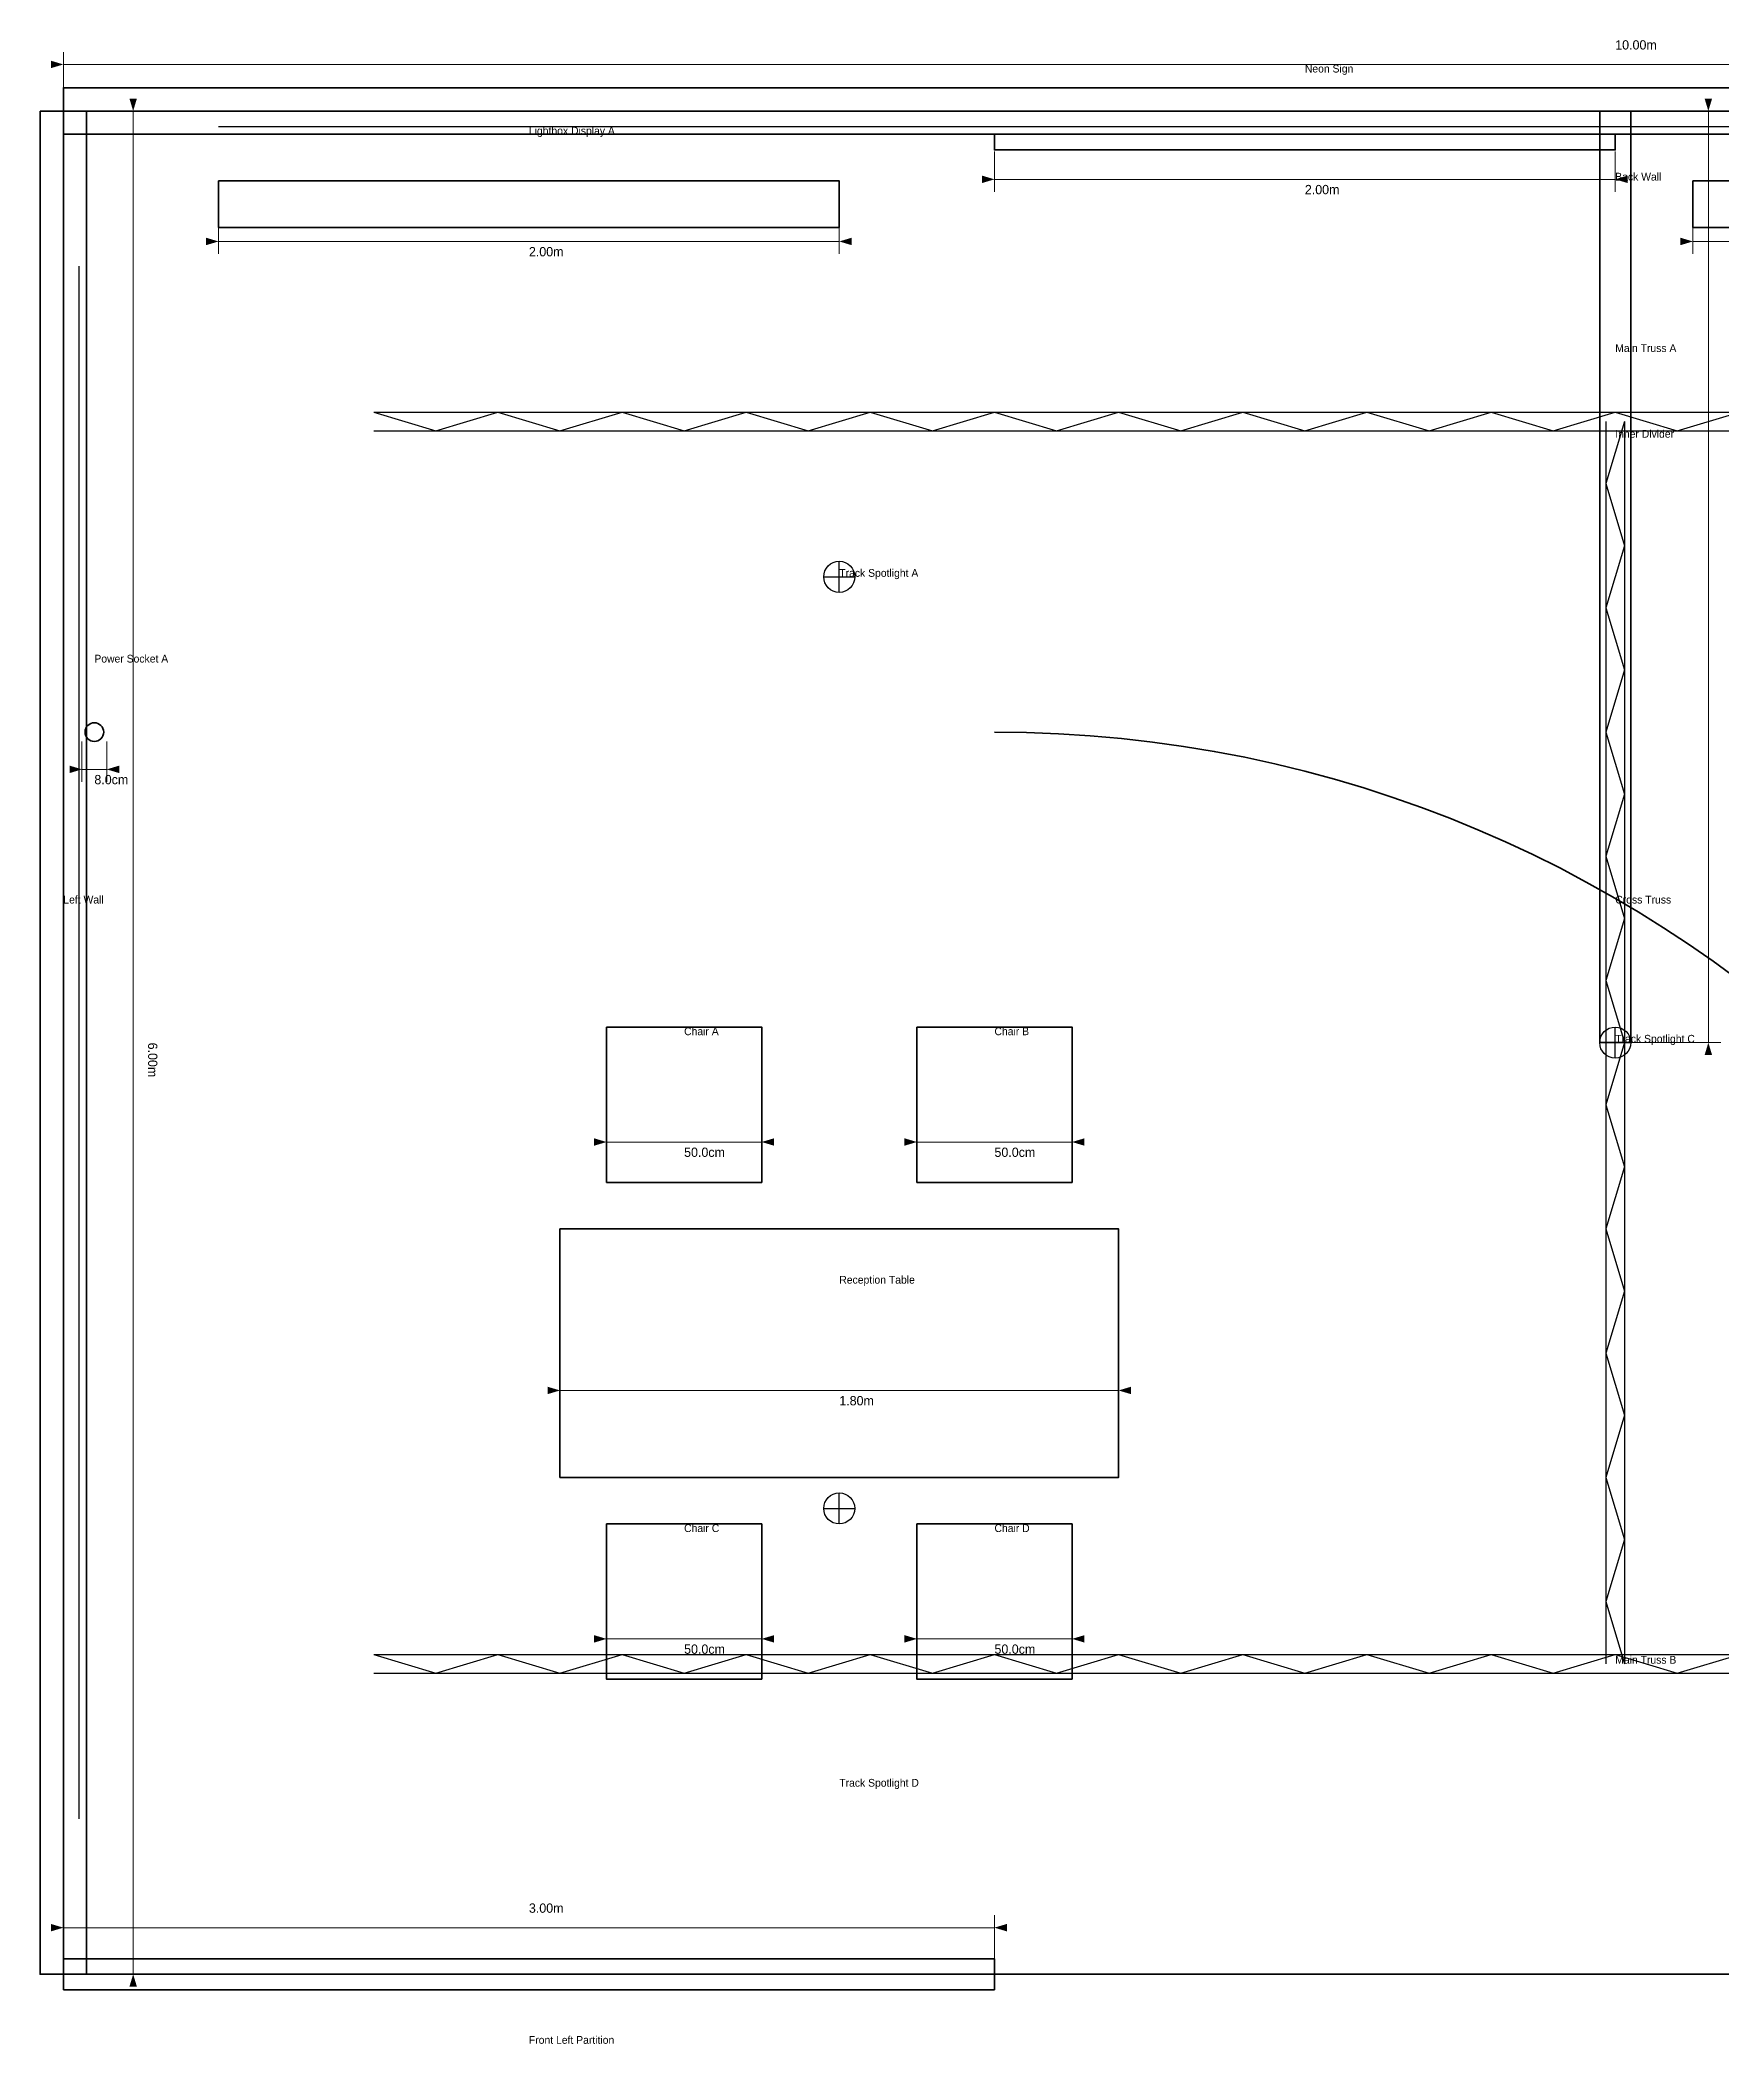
# Model space of a CAD drawing. Header units: metres. Extents: x -50 to 1038, y -50 to 10023.
# Drawn here: x -8 to 534, y 9378 to 10023 of the extents above; entities that cross this region are included whole.
import ezdxf

# ---------------------------------------------------------------- set-up
doc = ezdxf.new("R2010")
doc.units = ezdxf.units.M
for name, color, linetype, lineweight in [('1-ARCHITECTURE', 7, 'Continuous', 35), ('2-LIGHTING_RIGGING', 4, 'Continuous', 25), ('3-ANNOTATIONS', 3, 'Continuous', 13)]:
    doc.layers.add(name, color=color, linetype=linetype, lineweight=lineweight)

msp = doc.modelspace()

# ---------------------------------------------------------------- hatches: boundary and pattern name
at = {"layer": '3-ANNOTATIONS'}
for points in [[(0, 10015), (-4, 10016.2), (-4, 10013.8)], [(22.5, 10000), (23.7, 10004), (21.3, 10004)], [(530, 10000), (531.2, 10004), (528.8, 10004)], [(300, 9978), (296, 9979.2), (296, 9976.8)], [(500, 9978), (504, 9976.8), (504, 9979.2)], [(50, 9958), (46, 9959.2), (46, 9956.8)], [(250, 9958), (254, 9956.8), (254, 9959.2)], [(525, 9958), (521, 9959.2), (521, 9956.8)], [(6, 9788), (2, 9789.2), (2, 9786.8)], [(14, 9788), (18, 9786.8), (18, 9789.2)], [(530, 9700), (528.8, 9696), (531.2, 9696)], [(175, 9668), (171, 9669.2), (171, 9666.8)], [(225, 9668), (229, 9666.8), (229, 9669.2)], [(275, 9668), (271, 9669.2), (271, 9666.8)], [(325, 9668), (329, 9666.8), (329, 9669.2)], [(160, 9588), (156, 9589.2), (156, 9586.8)], [(340, 9588), (344, 9586.8), (344, 9589.2)], [(175, 9508), (171, 9509.2), (171, 9506.8)], [(225, 9508), (229, 9506.8), (229, 9509.2)], [(275, 9508), (271, 9509.2), (271, 9506.8)], [(325, 9508), (329, 9506.8), (329, 9509.2)], [(0, 9415), (-4, 9416.2), (-4, 9413.8)], [(300, 9415), (304, 9413.8), (304, 9416.2)], [(22.5, 9400), (21.3, 9396), (23.7, 9396)]]:
    msp.add_hatch(color=3, dxfattribs=at).paths.add_polyline_path(points)

# ---------------------------------------------------------------- linework, layer by layer
at = {"layer": '1-ARCHITECTURE', "color": 8}
msp.add_line((300, 9400), (700, 9400), dxfattribs=at)
at = {"layer": '1-ARCHITECTURE', "color": 7}
for points in [[(0, 9992.5), (1000, 9992.5), (1000, 10007.5), (0, 10007.5), (0, 9992.5)], [(-7.5, 10000), (-7.5, 9400), (7.5, 9400), (7.5, 10000), (-7.5, 10000)], [(495, 10000), (495, 9700), (505, 9700), (505, 10000), (495, 10000)], [(0, 9395), (300, 9395), (300, 9405), (0, 9405), (0, 9395)]]:
    msp.add_lwpolyline(points, dxfattribs=at)
at = {"layer": '1-ARCHITECTURE', "color": 9}
for points in [[(0, 10000), (1000, 10000), (1000, 9400), (0, 9400), (0, 10000)], [(160, 9640), (340, 9640), (340, 9560), (160, 9560), (160, 9640)]]:
    msp.add_lwpolyline(points, dxfattribs=at)
at = {"layer": '1-ARCHITECTURE', "color": 6}
for points in [[(300, 9992.5), (500, 9992.5), (500, 9987.5), (300, 9987.5), (300, 9992.5)], [(50, 9977.5), (250, 9977.5), (250, 9962.5), (50, 9962.5), (50, 9977.5)], [(525, 9977.5), (775, 9977.5), (775, 9962.5), (525, 9962.5), (525, 9977.5)]]:
    msp.add_lwpolyline(points, dxfattribs=at)
at = {"layer": '1-ARCHITECTURE', "color": 8}
for points in [[(175, 9705), (225, 9705), (225, 9655), (175, 9655), (175, 9705)], [(275, 9705), (325, 9705), (325, 9655), (275, 9655), (275, 9705)], [(225, 9495), (175, 9495), (175, 9545), (225, 9545), (225, 9495)], [(325, 9495), (275, 9495), (275, 9545), (325, 9545), (325, 9495)]]:
    msp.add_lwpolyline(points, dxfattribs=at)
at = {"layer": '1-ARCHITECTURE', "color": 3}
msp.add_circle((10, 9800), 3, dxfattribs=at)
at = {"layer": '1-ARCHITECTURE', "color": 8}
msp.add_arc((300, 9400), 400, 0, 90, dxfattribs=at)
at = {"layer": '2-LIGHTING_RIGGING', "color": 2}
for p, q in [((50, 9995), (950, 9995)), ((5, 9950), (5, 9450)), ((250, 9845), (250, 9855)), ((245, 9850), (255, 9850)), ((495, 9700), (505, 9700)), ((500, 9695), (500, 9705)), ((250, 9545), (250, 9555)), ((245, 9550), (255, 9550))]:
    msp.add_line(p, q, dxfattribs=at)
at = {"layer": '2-LIGHTING_RIGGING', "color": 5}
for p, q in [((100, 9903), (900, 9903)), ((100, 9903), (120, 9897)), ((120, 9897), (140, 9903)), ((140, 9903), (160, 9897)), ((160, 9897), (180, 9903)), ((180, 9903), (200, 9897)), ((200, 9897), (220, 9903)), ((220, 9903), (240, 9897)), ((240, 9897), (260, 9903)), ((260, 9903), (280, 9897)), ((280, 9897), (300, 9903)), ((300, 9903), (320, 9897)), ((320, 9897), (340, 9903)), ((340, 9903), (360, 9897)), ((360, 9897), (380, 9903)), ((380, 9903), (400, 9897)), ((400, 9897), (420, 9903)), ((420, 9903), (440, 9897)), ((440, 9897), (460, 9903)), ((460, 9903), (480, 9897)), ((480, 9897), (500, 9903)), ((497, 9900), (497, 9500)), ((503, 9900), (497, 9880)), ((500, 9903), (520, 9897)), ((503, 9900), (503, 9500)), ((520, 9897), (540, 9903)), ((100, 9897), (900, 9897)), ((497, 9880), (503, 9860)), ((503, 9860), (497, 9840)), ((497, 9840), (503, 9820)), ((503, 9820), (497, 9800)), ((497, 9800), (503, 9780)), ((503, 9780), (497, 9760)), ((497, 9760), (503, 9740)), ((503, 9740), (497, 9720)), ((497, 9720), (503, 9700)), ((503, 9700), (497, 9680)), ((497, 9680), (503, 9660)), ((503, 9660), (497, 9640)), ((497, 9640), (503, 9620)), ((503, 9620), (497, 9600)), ((497, 9600), (503, 9580)), ((503, 9580), (497, 9560)), ((497, 9560), (503, 9540)), ((503, 9540), (497, 9520)), ((497, 9520), (503, 9500)), ((100, 9503), (900, 9503)), ((100, 9503), (120, 9497)), ((120, 9497), (140, 9503)), ((140, 9503), (160, 9497)), ((160, 9497), (180, 9503)), ((180, 9503), (200, 9497)), ((200, 9497), (220, 9503)), ((220, 9503), (240, 9497)), ((240, 9497), (260, 9503)), ((260, 9503), (280, 9497)), ((280, 9497), (300, 9503)), ((300, 9503), (320, 9497)), ((320, 9497), (340, 9503)), ((340, 9503), (360, 9497)), ((360, 9497), (380, 9503)), ((380, 9503), (400, 9497)), ((400, 9497), (420, 9503)), ((420, 9503), (440, 9497)), ((440, 9497), (460, 9503)), ((460, 9503), (480, 9497)), ((480, 9497), (500, 9503)), ((500, 9503), (520, 9497)), ((520, 9497), (540, 9503)), ((100, 9497), (900, 9497))]:
    msp.add_line(p, q, dxfattribs=at)
at = {"layer": '2-LIGHTING_RIGGING', "color": 2}
for centre in [(250, 9850), (500, 9700), (250, 9550)]:
    msp.add_circle(centre, 5, dxfattribs=at)
at = {"layer": '3-ANNOTATIONS', "color": 3}
for p, q in [((0, 10003), (0, 10019)), ((0, 10015), (1000, 10015)), ((3, 10000), (26.5, 10000)), ((22.5, 10000), (22.5, 9400)), ((503, 10000), (534, 10000)), ((530, 10000), (530, 9700)), ((300, 9987), (300, 9974)), ((500, 9987), (500, 9974)), ((300, 9978), (500, 9978)), ((50, 9967), (50, 9954)), ((250, 9967), (250, 9954)), ((525, 9967), (525, 9954)), ((50, 9958), (250, 9958)), ((525, 9958), (775, 9958)), ((6, 9797), (6, 9784)), ((14, 9797), (14, 9784)), ((6, 9788), (14, 9788)), ((503, 9700), (534, 9700)), ((175, 9677), (175, 9664)), ((225, 9677), (225, 9664)), ((275, 9677), (275, 9664)), ((325, 9677), (325, 9664)), ((175, 9668), (225, 9668)), ((275, 9668), (325, 9668)), ((160, 9597), (160, 9584)), ((340, 9597), (340, 9584)), ((160, 9588), (340, 9588)), ((175, 9517), (175, 9504)), ((225, 9517), (225, 9504)), ((275, 9517), (275, 9504)), ((325, 9517), (325, 9504)), ((175, 9508), (225, 9508)), ((275, 9508), (325, 9508)), ((0, 9403), (0, 9419)), ((0, 9415), (300, 9415)), ((300, 9403), (300, 9419)), ((3, 9400), (26.5, 9400))]:
    msp.add_line(p, q, dxfattribs=at)

# ---------------------------------------------------------------- texts
for s, height, p in [('10.00m', 3, (500, 10019.8)), ('Neon Sign', 2.5, (400, 10012.4)), ('Lightbox Display A', 2.5, (150, 9992.4)), ('2.00m', 3, (400, 9973.2)), ('Back Wall', 2.5, (500, 9977.6)), ('2.00m', 3, (150, 9953.2)), ('Main Truss A', 2.5, (500, 9922.4)), ('Inner Divider', 2.5, (500, 9894.8)), ('Track Spotlight A', 2.5, (250, 9850)), ('Power Socket A', 2.5, (10, 9822.4)), ('8.0cm', 3, (10, 9783.2)), ('Left Wall', 2.5, (0, 9744.8)), ('Cross Truss', 2.5, (500, 9744.8)), ('Chair A', 2.5, (200, 9702.4)), ('Chair B', 2.5, (300, 9702.4)), ('Track Spotlight C', 2.5, (500, 9700)), ('50.0cm', 3, (200, 9663.2)), ('50.0cm', 3, (300, 9663.2)), ('Reception Table', 2.5, (250, 9622.4)), ('1.80m', 3, (250, 9583.2)), ('Chair C', 2.5, (200, 9542.4)), ('Chair D', 2.5, (300, 9542.4)), ('50.0cm', 3, (200, 9503.2)), ('50.0cm', 3, (300, 9503.2)), ('Main Truss B', 2.5, (500, 9500)), ('Track Spotlight D', 2.5, (250, 9460.4)), ('3.00m', 3, (150, 9419.8)), ('Front Left Partition', 2.5, (150, 9377.6))]:
    msp.add_text(s, height=height, dxfattribs=at).set_placement(p)
msp.add_text('6.00m', height=3, rotation=-90, dxfattribs=at).set_placement((27.3, 9700))

doc.saveas('drawing.dxf')
